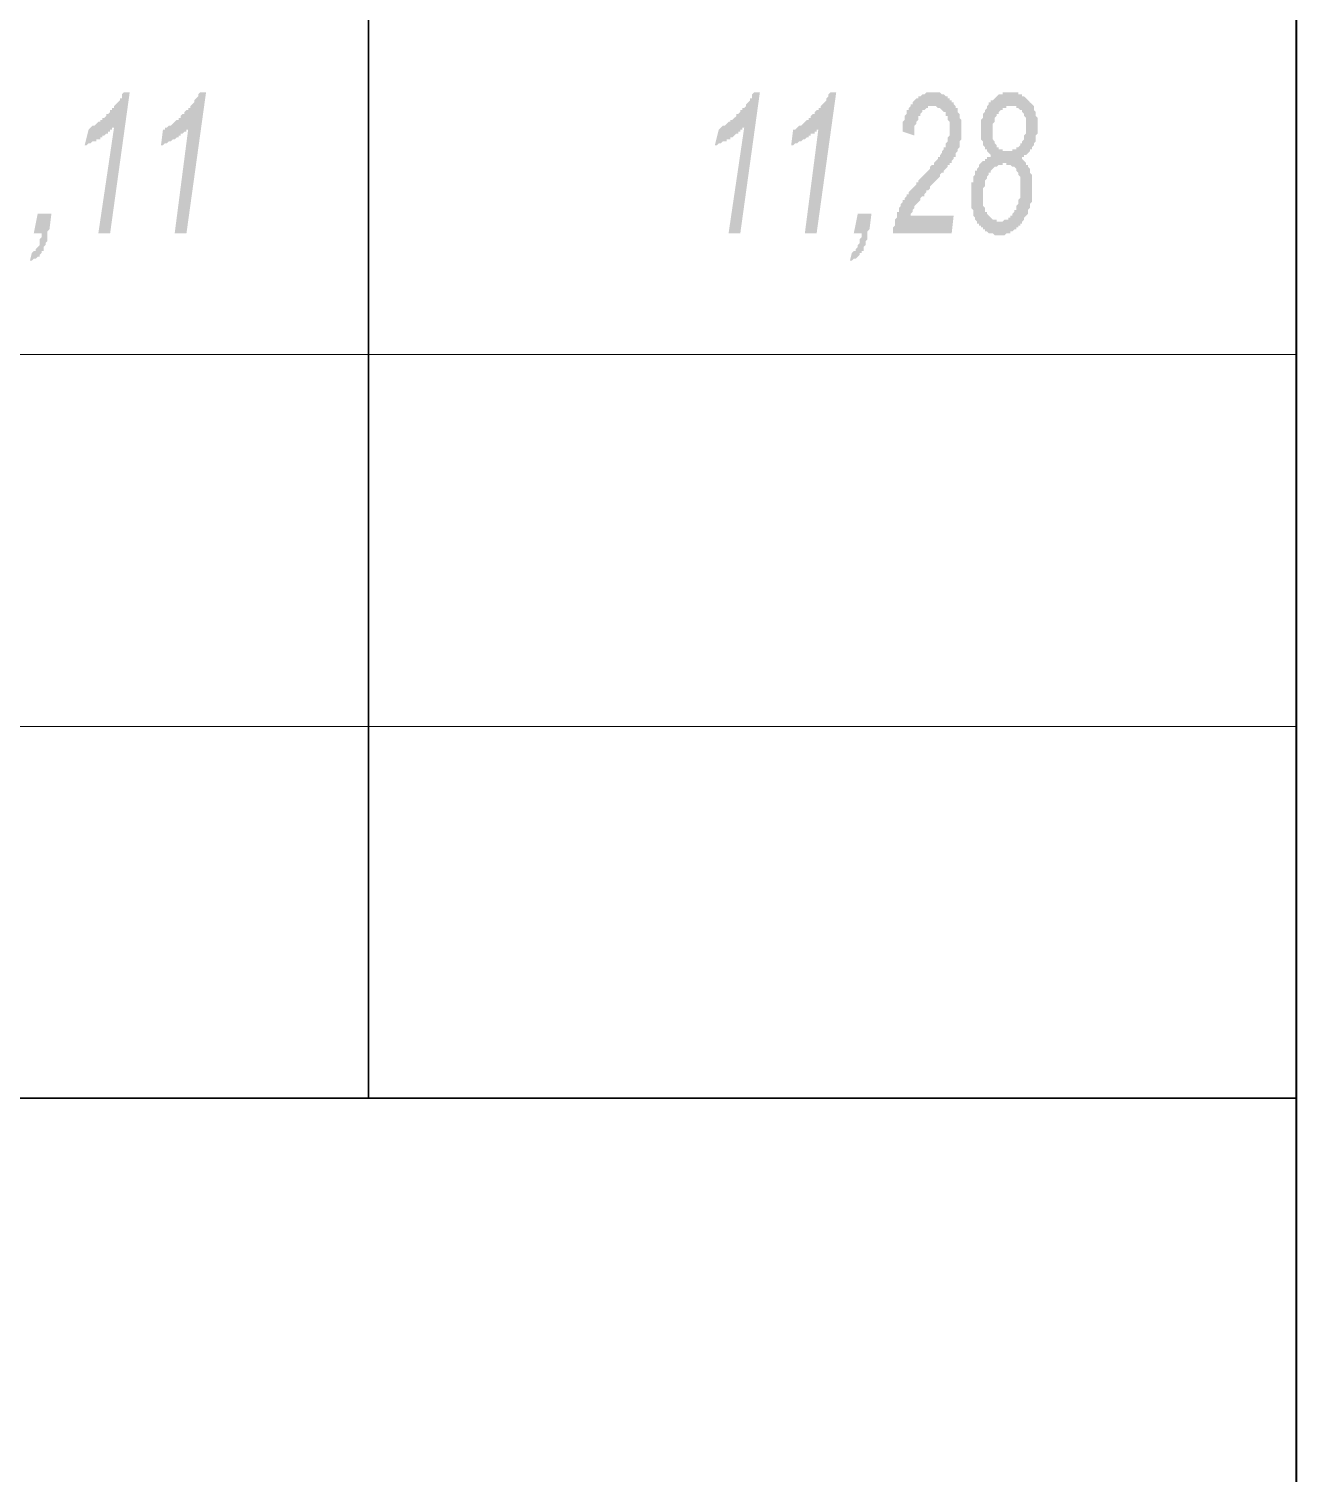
# Model space of a CAD drawing. Header units: millimetres. Extents: x 1372 to 666090, y 1285 to 31551.
# Drawn here: x 538655 to 541356, y 21815 to 24894 of the extents above; entities that cross this region are included whole.
import ezdxf

# ---------------------------------------------------------------- set-up
doc = ezdxf.new("R2010")
doc.units = ezdxf.units.MM
for name, color, linetype in [('PDF _0', 7, 'Continuous'), ('PDF _2D-чертеж - Общий_Ном._пера__21', 7, 'Continuous'), ('PDF _75-АЗ Штамп', 7, 'Continuous')]:
    doc.layers.add(name, color=color, linetype=linetype)

msp = doc.modelspace()

# ---------------------------------------------------------------- hatches: boundary and pattern name
at = {"layer": 'PDF _75-АЗ Штамп', "transparency": 33554559}
for points in [[(538802.8, 24458.4), (538836.2, 24683.6), (538832, 24683.6), (538832, 24679.4), (538827.9, 24679.4), (538827.9, 24675.3), (538823.7, 24675.3), (538823.7, 24671.1), (538819.5, 24671.1), (538819.5, 24671.1), (538815.4, 24666.9), (538811.2, 24666.9), (538811.2, 24662.8), (538807, 24662.8), (538807, 24658.6), (538802.8, 24658.6), (538798.7, 24658.6), (538798.7, 24654.4), (538794.5, 24654.4), (538790.3, 24654.4), (538786.2, 24650.2), (538786.2, 24650.2), (538782, 24650.2), (538777.8, 24646.1), (538773.7, 24646.1), (538782, 24679.4), (538782, 24679.4), (538786.2, 24683.6), (538786.2, 24683.6), (538790.3, 24687.8), (538794.5, 24687.8), (538794.5, 24687.8), (538798.7, 24691.9), (538798.7, 24691.9), (538802.8, 24696.1), (538807, 24696.1), (538807, 24700.3), (538811.2, 24700.3), (538811.2, 24704.5), (538815.4, 24704.5), (538819.5, 24708.6), (538819.5, 24712.8), (538823.7, 24712.8), (538827.9, 24717), (538827.9, 24721.1), (538832, 24721.1), (538832, 24725.3), (538836.2, 24725.3), (538836.2, 24729.5), (538840.4, 24733.7), (538840.4, 24733.7), (538844.6, 24737.8), (538844.6, 24737.8), (538844.6, 24737.8), (538848.7, 24742), (538848.7, 24746.2), (538852.9, 24746.2), (538852.9, 24750.3), (538852.9, 24754.5), (538857.1, 24758.7), (538857.1, 24758.7), (538869.6, 24758.7), (538827.9, 24458.4)], [(538965.5, 24458.4), (538994.7, 24683.6), (538994.7, 24683.6), (538994.7, 24679.4), (538990.6, 24679.4), (538990.6, 24675.3), (538986.4, 24675.3), (538982.2, 24671.1), (538982.2, 24671.1), (538978, 24671.1), (538978, 24666.9), (538973.9, 24666.9), (538973.9, 24662.8), (538969.7, 24662.8), (538965.5, 24658.6), (538965.5, 24658.6), (538961.4, 24658.6), (538957.2, 24654.4), (538957.2, 24654.4), (538953, 24654.4), (538948.8, 24650.2), (538944.7, 24650.2), (538944.7, 24650.2), (538940.5, 24646.1), (538936.3, 24646.1), (538940.5, 24679.4), (538944.7, 24679.4), (538944.7, 24683.6), (538948.8, 24683.6), (538953, 24687.8), (538953, 24687.8), (538957.2, 24687.8), (538961.4, 24691.9), (538961.4, 24691.9), (538965.5, 24696.1), (538965.5, 24696.1), (538969.7, 24700.3), (538973.9, 24700.3), (538973.9, 24704.5), (538978, 24704.5), (538978, 24708.6), (538982.2, 24712.8), (538986.4, 24712.8), (538986.4, 24717), (538990.6, 24721.1), (538994.7, 24721.1), (538994.7, 24725.3), (538998.9, 24725.3), (538998.9, 24729.5), (539003.1, 24733.7), (539003.1, 24733.7), (539007.2, 24737.8), (539007.2, 24737.8), (539007.2, 24737.8), (539007.2, 24742), (539011.4, 24746.2), (539011.4, 24746.2), (539015.6, 24750.3), (539015.6, 24754.5), (539019.8, 24758.7), (539019.8, 24758.7), (539032.3, 24758.7), (538990.6, 24458.4)], [(540146, 24458.4), (540179.3, 24683.6), (540175.2, 24683.6), (540175.2, 24679.4), (540171, 24679.4), (540171, 24675.3), (540166.8, 24675.3), (540166.8, 24671.1), (540162.7, 24671.1), (540162.7, 24671.1), (540158.5, 24666.9), (540158.5, 24666.9), (540154.3, 24662.8), (540150.1, 24662.8), (540150.1, 24658.6), (540146, 24658.6), (540141.8, 24658.6), (540141.8, 24654.4), (540137.6, 24654.4), (540133.5, 24654.4), (540129.3, 24650.2), (540129.3, 24650.2), (540125.1, 24650.2), (540120.9, 24646.1), (540116.8, 24646.1), (540125.1, 24679.4), (540125.1, 24679.4), (540129.3, 24683.6), (540129.3, 24683.6), (540133.5, 24687.8), (540137.6, 24687.8), (540137.6, 24687.8), (540141.8, 24691.9), (540141.8, 24691.9), (540146, 24696.1), (540150.1, 24696.1), (540150.1, 24700.3), (540154.3, 24700.3), (540158.5, 24704.5), (540158.5, 24704.5), (540162.7, 24708.6), (540162.7, 24712.8), (540166.8, 24712.8), (540171, 24717), (540171, 24721.1), (540175.2, 24721.1), (540175.2, 24725.3), (540179.3, 24725.3), (540183.5, 24729.5), (540183.5, 24733.7), (540183.5, 24733.7), (540187.7, 24737.8), (540187.7, 24737.8), (540187.7, 24737.8), (540191.9, 24742), (540191.9, 24746.2), (540196, 24746.2), (540196, 24750.3), (540196, 24754.5), (540200.2, 24758.7), (540200.2, 24758.7), (540212.7, 24758.7), (540171, 24458.4)], [(540308.6, 24458.4), (540337.8, 24683.6), (540337.8, 24683.6), (540337.8, 24679.4), (540333.7, 24679.4), (540333.7, 24675.3), (540329.5, 24675.3), (540329.5, 24671.1), (540325.3, 24671.1), (540321.2, 24671.1), (540321.2, 24666.9), (540317, 24666.9), (540317, 24662.8), (540312.8, 24662.8), (540308.6, 24658.6), (540308.6, 24658.6), (540304.5, 24658.6), (540300.3, 24654.4), (540300.3, 24654.4), (540296.1, 24654.4), (540292, 24650.2), (540287.8, 24650.2), (540287.8, 24650.2), (540283.6, 24646.1), (540279.4, 24646.1), (540283.6, 24679.4), (540287.8, 24679.4), (540292, 24683.6), (540292, 24683.6), (540296.1, 24687.8), (540296.1, 24687.8), (540300.3, 24687.8), (540304.5, 24691.9), (540304.5, 24691.9), (540308.6, 24696.1), (540308.6, 24696.1), (540312.8, 24700.3), (540317, 24700.3), (540317, 24704.5), (540321.2, 24704.5), (540321.2, 24708.6), (540325.3, 24712.8), (540329.5, 24712.8), (540329.5, 24717), (540333.7, 24721.1), (540337.8, 24721.1), (540337.8, 24725.3), (540342, 24725.3), (540342, 24729.5), (540346.2, 24733.7), (540346.2, 24733.7), (540350.4, 24737.8), (540350.4, 24737.8), (540350.4, 24737.8), (540354.5, 24742), (540354.5, 24746.2), (540354.5, 24746.2), (540358.7, 24750.3), (540358.7, 24754.5), (540362.9, 24758.7), (540362.9, 24758.7), (540375.4, 24758.7), (540333.7, 24458.4)], [(540496.3, 24458.4), (540496.3, 24466.7), (540496.3, 24470.9), (540500.5, 24475), (540500.5, 24479.2), (540500.5, 24483.4), (540500.5, 24487.6), (540500.5, 24487.6), (540504.7, 24491.7), (540504.7, 24495.9), (540504.7, 24500.1), (540504.7, 24504.2), (540508.9, 24504.2), (540508.9, 24508.4), (540508.9, 24512.6), (540513, 24516.8), (540513, 24516.8), (540513, 24520.9), (540517.2, 24525.1), (540517.2, 24529.3), (540521.4, 24529.3), (540521.4, 24533.4), (540525.5, 24537.6), (540525.5, 24537.6), (540525.5, 24541.8), (540529.7, 24541.8), (540529.7, 24546), (540529.7, 24546), (540533.9, 24550.1), (540533.9, 24550.1), (540538.1, 24554.3), (540538.1, 24554.3), (540542.2, 24558.5), (540542.2, 24558.5), (540546.4, 24562.6), (540546.4, 24566.8), (540550.6, 24566.8), (540550.6, 24571), (540554.7, 24575.2), (540558.9, 24579.3), (540558.9, 24579.3), (540563.1, 24583.5), (540567.3, 24587.7), (540571.4, 24591.8), (540571.4, 24591.8), (540575.6, 24596), (540575.6, 24600.2), (540579.8, 24604.4), (540583.9, 24604.4), (540583.9, 24608.5), (540588.1, 24612.7), (540588.1, 24612.7), (540592.3, 24616.9), (540592.3, 24621), (540596.5, 24621), (540596.5, 24625.2), (540596.5, 24625.2), (540596.5, 24625.2), (540600.6, 24629.4), (540600.6, 24633.6), (540604.8, 24637.7), (540604.8, 24641.9), (540609, 24641.9), (540609, 24646.1), (540609, 24650.2), (540613.1, 24654.4), (540613.1, 24658.6), (540613.1, 24658.6), (540613.1, 24662.8), (540617.3, 24666.9), (540617.3, 24671.1), (540617.3, 24675.3), (540617.3, 24679.4), (540617.3, 24679.4), (540617.3, 24683.6), (540617.3, 24687.8), (540617.3, 24691.9), (540617.3, 24696.1), (540613.1, 24700.3), (540613.1, 24704.5), (540613.1, 24708.6), (540609, 24708.6), (540609, 24712.8), (540609, 24717), (540604.8, 24717), (540600.6, 24721.1), (540600.6, 24721.1), (540596.5, 24725.3), (540596.5, 24725.3), (540592.3, 24725.3), (540588.1, 24729.5), (540588.1, 24729.5), (540583.9, 24729.5), (540583.9, 24729.5), (540579.8, 24729.5), (540575.6, 24729.5), (540571.4, 24729.5), (540571.4, 24725.3), (540567.3, 24725.3), (540567.3, 24725.3), (540563.1, 24721.1), (540558.9, 24721.1), (540558.9, 24717), (540554.7, 24712.8), (540554.7, 24712.8), (540554.7, 24708.6), (540550.6, 24708.6), (540550.6, 24704.5), (540550.6, 24700.3), (540546.4, 24696.1), (540546.4, 24691.9), (540546.4, 24691.9), (540542.2, 24687.8), (540542.2, 24683.6), (540542.2, 24675.3), (540542.2, 24671.1), (540542.2, 24666.9), (540517.2, 24675.3), (540517.2, 24679.4), (540517.2, 24683.6), (540517.2, 24687.8), (540517.2, 24691.9), (540517.2, 24696.1), (540521.4, 24700.3), (540521.4, 24704.5), (540521.4, 24704.5), (540521.4, 24708.6), (540525.5, 24712.8), (540525.5, 24717), (540525.5, 24721.1), (540529.7, 24721.1), (540529.7, 24725.3), (540533.9, 24729.5), (540533.9, 24733.7), (540538.1, 24733.7), (540538.1, 24737.8), (540538.1, 24737.8), (540542.2, 24742), (540542.2, 24742), (540546.4, 24746.2), (540550.6, 24746.2), (540550.6, 24750.3), (540554.7, 24750.3), (540554.7, 24750.3), (540558.9, 24754.5), (540563.1, 24754.5), (540563.1, 24754.5), (540567.3, 24758.7), (540571.4, 24758.7), (540571.4, 24758.7), (540575.6, 24758.7), (540579.8, 24758.7), (540579.8, 24758.7), (540583.9, 24758.7), (540588.1, 24758.7), (540592.3, 24758.7), (540592.3, 24758.7), (540596.5, 24758.7), (540600.6, 24754.5), (540600.6, 24754.5), (540604.8, 24754.5), (540609, 24750.3), (540609, 24750.3), (540613.1, 24750.3), (540613.1, 24746.2), (540617.3, 24746.2), (540617.3, 24742), (540621.5, 24742), (540621.5, 24737.8), (540625.7, 24737.8), (540625.7, 24733.7), (540629.8, 24729.5), (540629.8, 24725.3), (540634, 24725.3), (540634, 24721.1), (540634, 24717), (540638.2, 24712.8), (540638.2, 24712.8), (540638.2, 24708.6), (540638.2, 24704.5), (540642.3, 24700.3), (540642.3, 24696.1), (540642.3, 24691.9), (540642.3, 24687.8), (540642.3, 24683.6), (540642.3, 24679.4), (540642.3, 24679.4), (540642.3, 24675.3), (540642.3, 24671.1), (540642.3, 24666.9), (540642.3, 24662.8), (540642.3, 24658.6), (540638.2, 24654.4), (540638.2, 24654.4), (540638.2, 24650.2), (540638.2, 24646.1), (540638.2, 24641.9), (540634, 24637.7), (540634, 24633.6), (540629.8, 24629.4), (540629.8, 24625.2), (540629.8, 24621), (540629.8, 24621), (540625.7, 24621), (540625.7, 24621), (540625.7, 24616.9), (540625.7, 24616.9), (540621.5, 24612.7), (540621.5, 24612.7), (540621.5, 24608.5), (540617.3, 24608.5), (540617.3, 24604.4), (540613.1, 24604.4), (540613.1, 24600.2), (540609, 24596), (540609, 24596), (540604.8, 24591.8), (540604.8, 24587.7), (540600.6, 24587.7), (540596.5, 24583.5), (540596.5, 24579.3), (540592.3, 24575.2), (540588.1, 24571), (540588.1, 24571), (540583.9, 24566.8), (540579.8, 24562.6), (540575.6, 24558.5), (540575.6, 24554.3), (540571.4, 24550.1), (540567.3, 24550.1), (540567.3, 24546), (540563.1, 24541.8), (540563.1, 24537.6), (540558.9, 24537.6), (540554.7, 24533.4), (540554.7, 24533.4), (540554.7, 24529.3), (540550.6, 24525.1), (540550.6, 24525.1), (540546.4, 24520.9), (540546.4, 24520.9), (540542.2, 24516.8), (540542.2, 24512.6), (540538.1, 24508.4), (540538.1, 24508.4), (540538.1, 24504.2), (540533.9, 24500.1), (540533.9, 24495.9), (540533.9, 24495.9), (540625.7, 24495.9), (540621.5, 24458.4)], [(538665.2, 24458.4), (538673.5, 24500.1), (538702.7, 24500.1), (538698.6, 24466.7), (538694.4, 24462.5), (538694.4, 24454.2), (538694.4, 24450), (538694.4, 24445.8), (538694.4, 24441.7), (538690.2, 24437.5), (538690.2, 24433.3), (538690.2, 24433.3), (538686.1, 24429.2), (538686.1, 24425), (538686.1, 24420.8), (538681.9, 24420.8), (538681.9, 24416.7), (538681.9, 24416.7), (538677.7, 24412.5), (538677.7, 24408.3), (538673.5, 24408.3), (538669.4, 24404.1), (538669.4, 24404.1), (538665.2, 24404.1), (538661, 24400), (538661, 24400), (538656.9, 24400), (538661, 24416.7), (538661, 24416.7), (538665.2, 24420.8), (538665.2, 24420.8), (538669.4, 24420.8), (538669.4, 24425), (538673.5, 24429.2), (538673.5, 24429.2), (538677.7, 24433.3), (538677.7, 24437.5), (538677.7, 24441.7), (538677.7, 24445.8), (538681.9, 24450), (538681.9, 24454.2), (538681.9, 24458.4), (538681.9, 24458.4)], [(540412.9, 24458.4), (540421.3, 24500.1), (540450.5, 24500.1), (540446.3, 24466.7), (540442.1, 24462.5), (540442.1, 24454.2), (540442.1, 24450), (540442.1, 24445.8), (540438, 24441.7), (540438, 24437.5), (540438, 24433.3), (540438, 24433.3), (540433.8, 24429.2), (540433.8, 24425), (540433.8, 24420.8), (540429.6, 24420.8), (540429.6, 24416.7), (540425.4, 24416.7), (540425.4, 24412.5), (540421.3, 24408.3), (540421.3, 24408.3), (540417.1, 24404.1), (540417.1, 24404.1), (540412.9, 24404.1), (540408.8, 24400), (540408.8, 24400), (540404.6, 24400), (540408.8, 24416.7), (540408.8, 24416.7), (540412.9, 24420.8), (540412.9, 24420.8), (540417.1, 24420.8), (540417.1, 24425), (540421.3, 24429.2), (540421.3, 24429.2), (540421.3, 24433.3), (540425.4, 24437.5), (540425.4, 24441.7), (540425.4, 24445.8), (540429.6, 24450), (540429.6, 24454.2), (540429.6, 24458.4), (540429.6, 24458.4)]]:
    msp.add_hatch(color=256, dxfattribs=at).paths.add_polyline_path(points)
h = msp.add_hatch(color=256, dxfattribs=at)
h.paths.add_polyline_path([(540704.9, 24625.2), (540704.9, 24625.2), (540700.7, 24629.4), (540700.7, 24629.4), (540696.6, 24633.6), (540696.6, 24637.7), (540692.4, 24637.7), (540692.4, 24641.9), (540688.2, 24646.1), (540688.2, 24646.1), (540688.2, 24650.2), (540688.2, 24654.4), (540684.1, 24658.6), (540684.1, 24662.8), (540684.1, 24666.9), (540684.1, 24671.1), (540684.1, 24675.3), (540684.1, 24679.4), (540684.1, 24683.6), (540684.1, 24683.6), (540684.1, 24687.8), (540684.1, 24691.9), (540684.1, 24696.1), (540684.1, 24700.3), (540688.2, 24704.5), (540688.2, 24708.6), (540688.2, 24712.8), (540692.4, 24717), (540692.4, 24717), (540692.4, 24721.1), (540696.6, 24725.3), (540696.6, 24729.5), (540696.6, 24729.5), (540700.7, 24733.7), (540700.7, 24737.8), (540704.9, 24737.8), (540704.9, 24742), (540709.1, 24742), (540713.2, 24746.2), (540713.2, 24746.2), (540717.4, 24750.3), (540717.4, 24750.3), (540721.6, 24754.5), (540721.6, 24754.5), (540725.8, 24754.5), (540729.9, 24754.5), (540729.9, 24758.7), (540734.1, 24758.7), (540738.3, 24758.7), (540738.3, 24758.7), (540742.4, 24758.7), (540746.6, 24758.7), (540750.8, 24758.7), (540750.8, 24758.7), (540755, 24758.7), (540759.1, 24758.7), (540763.3, 24758.7), (540763.3, 24754.5), (540767.5, 24754.5), (540771.6, 24754.5), (540771.6, 24750.3), (540775.8, 24750.3), (540775.8, 24750.3), (540780, 24746.2), (540780, 24746.2), (540784.2, 24742), (540784.2, 24742), (540788.3, 24737.8), (540788.3, 24737.8), (540792.5, 24733.7), (540792.5, 24733.7), (540796.7, 24729.5), (540796.7, 24725.3), (540796.7, 24721.1), (540800.8, 24717), (540800.8, 24717), (540800.8, 24712.8), (540800.8, 24708.6), (540805, 24704.5), (540805, 24700.3), (540805, 24696.1), (540805, 24691.9), (540805, 24687.8), (540805, 24687.8), (540805, 24683.6), (540805, 24679.4), (540805, 24675.3), (540805, 24671.1), (540800.8, 24666.9), (540800.8, 24662.8), (540800.8, 24658.6), (540800.8, 24654.4), (540796.7, 24650.2), (540796.7, 24646.1), (540796.7, 24646.1), (540796.7, 24646.1), (540792.5, 24641.9), (540792.5, 24637.7), (540788.3, 24637.7), (540788.3, 24633.6), (540784.2, 24629.4), (540784.2, 24629.4), (540780, 24625.2), (540775.8, 24625.2), (540775.8, 24621), (540771.6, 24621), (540771.6, 24621), (540771.6, 24616.9), (540775.8, 24612.7), (540775.8, 24612.7), (540780, 24608.5), (540780, 24604.4), (540784.2, 24604.4), (540784.2, 24600.2), (540788.3, 24596), (540788.3, 24596), (540788.3, 24591.8), (540788.3, 24587.7), (540792.5, 24583.5), (540792.5, 24579.3), (540792.5, 24579.3), (540792.5, 24575.2), (540792.5, 24571), (540792.5, 24566.8), (540792.5, 24562.6), (540792.5, 24558.5), (540792.5, 24554.3), (540792.5, 24550.1), (540792.5, 24546), (540792.5, 24541.8), (540792.5, 24537.6), (540792.5, 24533.4), (540792.5, 24529.3), (540792.5, 24525.1), (540788.3, 24520.9), (540788.3, 24516.8), (540788.3, 24516.8), (540788.3, 24512.6), (540784.2, 24508.4), (540784.2, 24504.2), (540784.2, 24500.1), (540780, 24495.9), (540780, 24495.9), (540775.8, 24491.7), (540775.8, 24487.6), (540775.8, 24487.6), (540771.6, 24483.4), (540771.6, 24479.2), (540767.5, 24479.2), (540767.5, 24475), (540763.3, 24475), (540763.3, 24470.9), (540759.1, 24470.9), (540759.1, 24466.7), (540755, 24466.7), (540750.8, 24462.5), (540750.8, 24462.5), (540746.6, 24462.5), (540746.6, 24458.4), (540742.4, 24458.4), (540738.3, 24458.4), (540738.3, 24458.4), (540734.1, 24454.2), (540729.9, 24454.2), (540729.9, 24454.2), (540725.8, 24454.2), (540721.6, 24454.2), (540717.4, 24454.2), (540717.4, 24454.2), (540713.2, 24454.2), (540709.1, 24458.4), (540709.1, 24458.4), (540704.9, 24458.4), (540700.7, 24458.4), (540700.7, 24458.4), (540696.6, 24462.5), (540692.4, 24462.5), (540692.4, 24466.7), (540688.2, 24466.7), (540688.2, 24470.9), (540684.1, 24470.9), (540684.1, 24475), (540679.9, 24475), (540679.9, 24479.2), (540675.7, 24479.2), (540675.7, 24483.4), (540671.5, 24487.6), (540671.5, 24491.7), (540671.5, 24491.7), (540667.4, 24495.9), (540667.4, 24500.1), (540667.4, 24504.2), (540667.4, 24508.4), (540663.2, 24512.6), (540663.2, 24516.8), (540663.2, 24520.9), (540663.2, 24525.1), (540663.2, 24529.3), (540663.2, 24533.4), (540663.2, 24537.6), (540663.2, 24541.8), (540663.2, 24546), (540663.2, 24550.1), (540663.2, 24554.3), (540663.2, 24558.5), (540663.2, 24562.6), (540663.2, 24566.8), (540667.4, 24566.8), (540667.4, 24571), (540667.4, 24575.2), (540667.4, 24579.3), (540671.5, 24583.5), (540671.5, 24587.7), (540671.5, 24591.8), (540675.7, 24591.8), (540675.7, 24596), (540679.9, 24600.2), (540679.9, 24600.2), (540679.9, 24604.4), (540684.1, 24608.5), (540684.1, 24608.5), (540688.2, 24612.7), (540692.4, 24612.7), (540692.4, 24616.9), (540696.6, 24616.9), (540696.6, 24621), (540700.7, 24621), (540704.9, 24621), (540704.9, 24625.2)], flags=0)
h.paths.add_polyline_path([(540709.1, 24675.3), (540709.1, 24671.1), (540709.1, 24666.9), (540709.1, 24662.8), (540709.1, 24658.6), (540713.2, 24654.4), (540713.2, 24654.4), (540713.2, 24650.2), (540717.4, 24646.1), (540717.4, 24646.1), (540717.4, 24641.9), (540721.6, 24641.9), (540721.6, 24637.7), (540725.8, 24637.7), (540729.9, 24637.7), (540729.9, 24633.6), (540734.1, 24633.6), (540738.3, 24633.6), (540742.4, 24633.6), (540742.4, 24633.6), (540742.4, 24633.6), (540746.6, 24633.6), (540750.8, 24633.6), (540750.8, 24637.7), (540755, 24637.7), (540759.1, 24637.7), (540759.1, 24641.9), (540763.3, 24641.9), (540763.3, 24641.9), (540767.5, 24646.1), (540767.5, 24650.2), (540767.5, 24650.2), (540771.6, 24650.2), (540771.6, 24654.4), (540775.8, 24658.6), (540775.8, 24662.8), (540775.8, 24666.9), (540780, 24671.1), (540780, 24671.1), (540780, 24675.3), (540780, 24679.4), (540780, 24683.6), (540780, 24687.8), (540780, 24691.9), (540780, 24696.1), (540780, 24700.3), (540780, 24704.5), (540775.8, 24708.6), (540775.8, 24708.6), (540775.8, 24712.8), (540771.6, 24717), (540771.6, 24717), (540771.6, 24721.1), (540767.5, 24721.1), (540763.3, 24725.3), (540763.3, 24725.3), (540759.1, 24725.3), (540759.1, 24729.5), (540755, 24729.5), (540750.8, 24729.5), (540746.6, 24729.5), (540746.6, 24729.5), (540746.6, 24729.5), (540742.4, 24729.5), (540738.3, 24729.5), (540738.3, 24725.3), (540734.1, 24725.3), (540729.9, 24725.3), (540729.9, 24721.1), (540725.8, 24721.1), (540725.8, 24721.1), (540721.6, 24717), (540721.6, 24712.8), (540717.4, 24712.8), (540717.4, 24708.6), (540713.2, 24704.5), (540713.2, 24700.3), (540713.2, 24700.3), (540713.2, 24696.1), (540709.1, 24691.9), (540709.1, 24687.8), (540709.1, 24683.6), (540709.1, 24683.6), (540709.1, 24679.4), (540709.1, 24675.3)], flags=0)
h.paths.add_polyline_path([(540688.2, 24533.4), (540688.2, 24529.3), (540688.2, 24525.1), (540688.2, 24520.9), (540688.2, 24516.8), (540692.4, 24512.6), (540692.4, 24508.4), (540692.4, 24508.4), (540692.4, 24504.2), (540696.6, 24504.2), (540696.6, 24500.1), (540700.7, 24495.9), (540700.7, 24495.9), (540704.9, 24491.7), (540704.9, 24491.7), (540709.1, 24487.6), (540709.1, 24487.6), (540713.2, 24487.6), (540717.4, 24487.6), (540717.4, 24483.4), (540721.6, 24483.4), (540725.8, 24483.4), (540725.8, 24483.4), (540725.8, 24483.4), (540729.9, 24483.4), (540734.1, 24487.6), (540734.1, 24487.6), (540738.3, 24487.6), (540742.4, 24487.6), (540742.4, 24491.7), (540746.6, 24491.7), (540746.6, 24495.9), (540750.8, 24495.9), (540750.8, 24500.1), (540755, 24504.2), (540755, 24508.4), (540759.1, 24508.4), (540759.1, 24512.6), (540759.1, 24516.8), (540763.3, 24520.9), (540763.3, 24525.1), (540763.3, 24525.1), (540763.3, 24529.3), (540767.5, 24533.4), (540767.5, 24537.6), (540767.5, 24541.8), (540767.5, 24546), (540767.5, 24550.1), (540767.5, 24554.3), (540767.5, 24558.5), (540767.5, 24558.5), (540767.5, 24562.6), (540767.5, 24566.8), (540767.5, 24571), (540767.5, 24575.2), (540767.5, 24579.3), (540763.3, 24583.5), (540763.3, 24587.7), (540763.3, 24587.7), (540759.1, 24591.8), (540759.1, 24591.8), (540759.1, 24596), (540755, 24600.2), (540750.8, 24600.2), (540750.8, 24600.2), (540746.6, 24604.4), (540746.6, 24604.4), (540742.4, 24604.4), (540738.3, 24604.4), (540738.3, 24608.5), (540734.1, 24608.5), (540729.9, 24608.5), (540729.9, 24604.4), (540725.8, 24604.4), (540721.6, 24604.4), (540721.6, 24604.4), (540717.4, 24600.2), (540717.4, 24600.2), (540713.2, 24600.2), (540709.1, 24596), (540709.1, 24596), (540704.9, 24591.8), (540704.9, 24587.7), (540700.7, 24587.7), (540700.7, 24587.7), (540700.7, 24583.5), (540696.6, 24579.3), (540696.6, 24575.2), (540696.6, 24575.2), (540692.4, 24571), (540692.4, 24566.8), (540692.4, 24562.6), (540692.4, 24558.5), (540688.2, 24554.3), (540688.2, 24550.1), (540688.2, 24546), (540688.2, 24541.8), (540688.2, 24537.6), (540688.2, 24533.4), (540688.2, 24533.4)], flags=0)

# ---------------------------------------------------------------- linework, layer by layer
at = {"layer": 'PDF _0', "lineweight": 35}
msp.add_lwpolyline([(541355.6, 22614.7), (523040, 22614.7), (523040, 28854.8), (541355.6, 28854.8)], dxfattribs=at)
msp.add_lwpolyline([(539378.5, 22614.7), (539378.5, 28854.8)], close=True, dxfattribs=at)
at = {"layer": 'PDF _0', "lineweight": 18}
msp.add_lwpolyline([(541355.6, 24199.8), (523040, 24199.8)], close=True, dxfattribs=at)
msp.add_lwpolyline([(541355.6, 23407.2), (523040, 23407.2), (541355.6, 23407.2)], dxfattribs=at)
at = {"layer": 'PDF _2D-чертеж - Общий_Ном._пера__21', "lineweight": 40}
msp.add_lwpolyline([(502246.6, 30865.3), (541355.6, 30865.3), (541355.6, 2747.4), (502246.6, 2747.4)], close=True, dxfattribs=at)
msp.add_lwpolyline([(541355.6, 30865.3), (541355.6, 2747.4)], dxfattribs=at)

doc.saveas('drawing.dxf')
